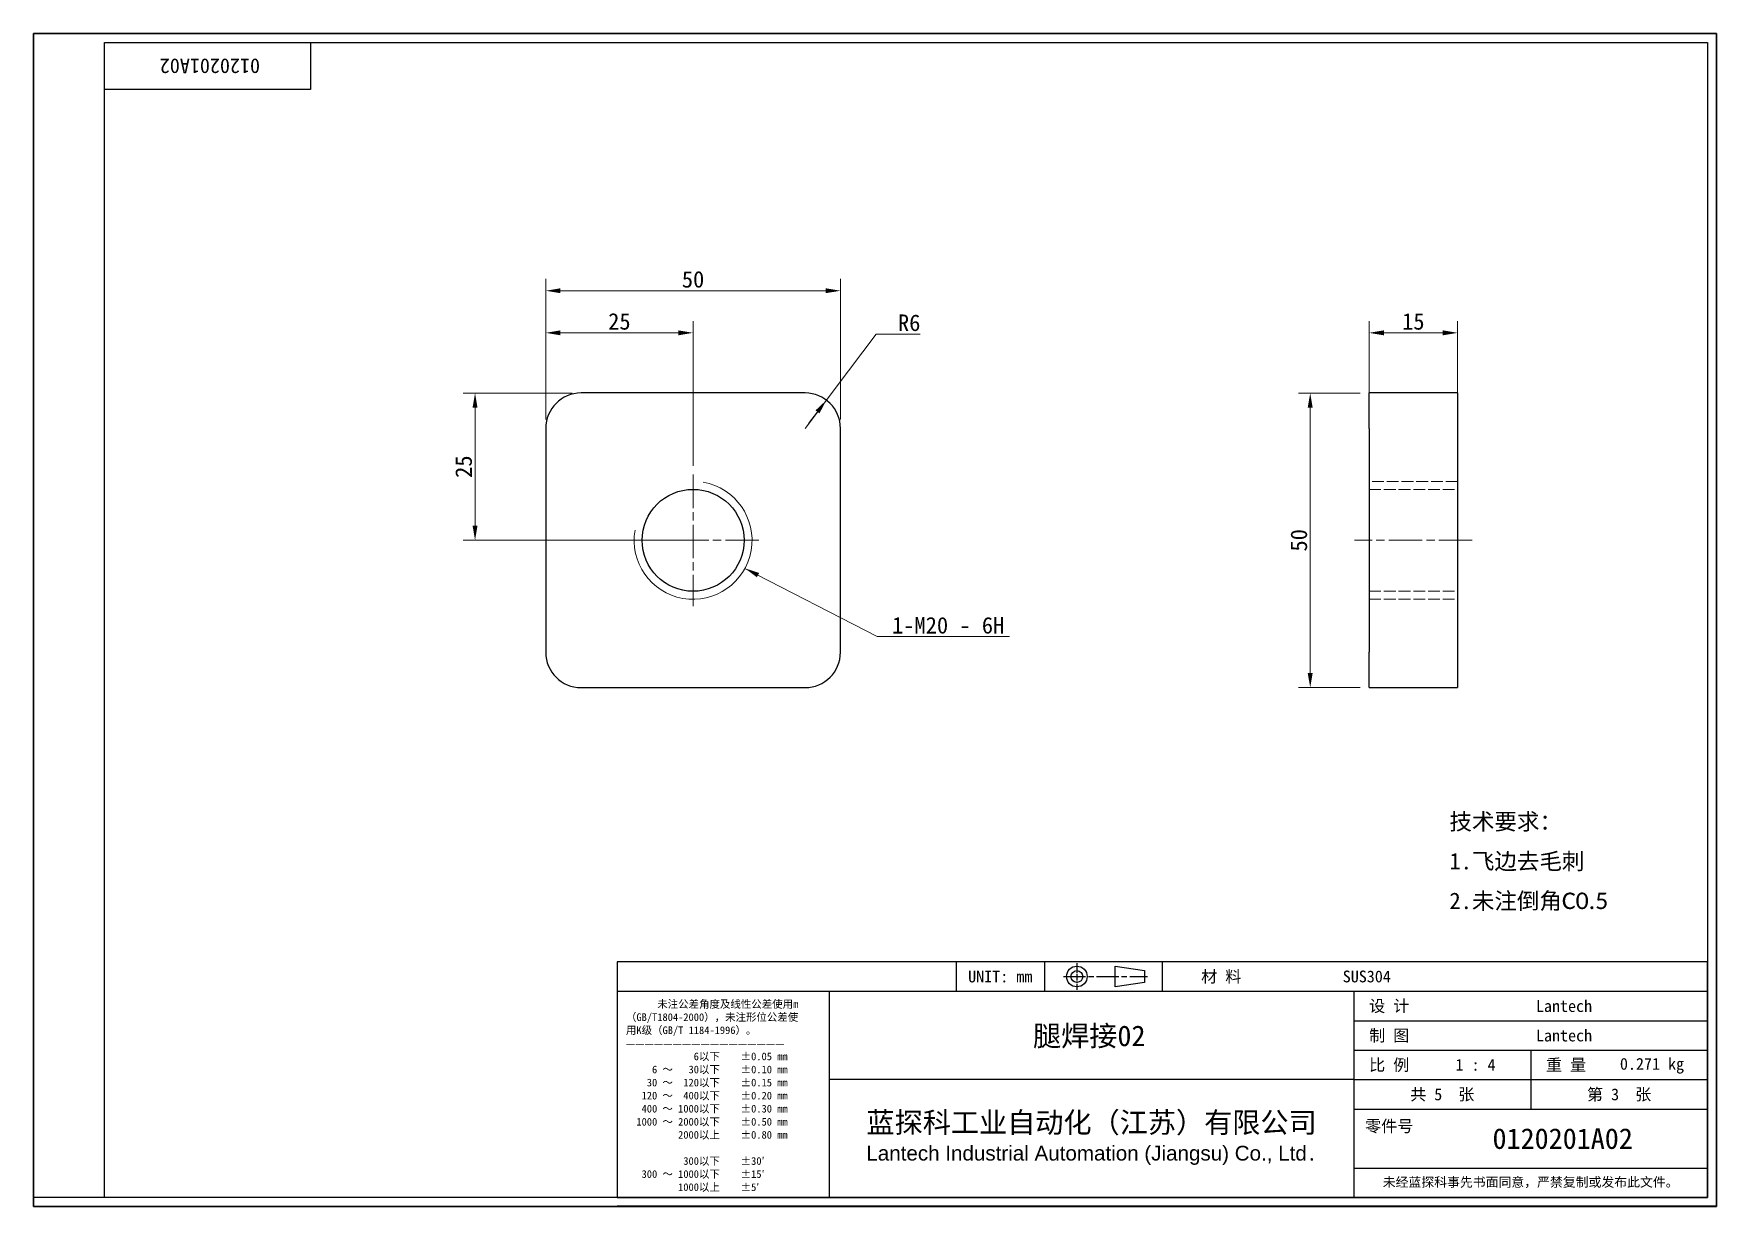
# Model space of a CAD drawing. Header units: millimetres. Extents: x 6 to 292, y 5 to 205.
import ezdxf
from ezdxf.enums import TextEntityAlignment as Align

# ---------------------------------------------------------------- set-up
doc = ezdxf.new("R2010")
doc.units = ezdxf.units.MM
doc.linetypes.add('CHAIN', pattern=[0.3543, 0.2362, -0.0295, 0.0591, -0.0295])
doc.linetypes.add('DASHED', pattern=[0.2067, 0.1654, -0.0413])
for name, color, linetype, lineweight in [('1', 7, 'Continuous', 18), ('可见 (ISO)', 7, 'Continuous', 25), ('可见窄的 (ISO)', 7, 'Continuous', 18), ('图框 (ISO)', 7, 'Continuous', 35), ('标题 (ISO)', 7, 'Continuous', 25)]:
    doc.layers.add(name, color=color, linetype=linetype, lineweight=lineweight)
for name, color, linetype, lineweight, true_color in [('中心标记 (ISO)', 1, 'CHAIN', 18, 0xff0000), ('中心线 (ISO)', 1, 'CHAIN', 18, 0xff0000), ('尺寸 (ISO)', 7, 'Continuous', 18, 0x008000), ('符号 (ISO)', 7, 'Continuous', 18, 0x008000), ('隐藏 (ISO)', 5, 'DASHED', 18, 0x0000ff)]:
    doc.layers.add(name, color=color, linetype=linetype, lineweight=lineweight, true_color=true_color)
doc.styles.add('文本样式164', font='SimSun.ttf')
doc.styles.add('文本样式165', font='SimSun.ttf')
doc.styles.add('文本样式74', font='SimSun.ttf')
doc.styles.add('最新国标', font='simfang.ttf')
doc.styles.add('注释文本 (ISO)', font='simfang.ttf')
doc.dimstyles.new('默认 (GB)', dxfattribs={"dimtxt": 2.8, "dimasz": 2.5, "dimexe": 2, "dimexo": 1.5, "dimgap": 0.5, "dimtad": 1, "dimtoh": 1, "dimdsep": 46, "dimtxsty": '最新国标', "dimcen": 0.09, "dimdle": 10, "dimclrd": 256, "dimclre": 256, "dimclrt": 256, "dimaunit": 1, "dimadec": 3, "dimazin": 2, "dimtfac": 0.535714, "dimtdec": 3, "dimtmove": 0, "dimatfit": 3, "dimfxl": 0, "dimtolj": 1, "dimlwd": -1, "dimlwe": -1, "dimarcsym": 0})
doc.dimstyles.new('默认 (GB)$7', dxfattribs={"dimtxt": 2.8, "dimasz": 2.5, "dimexe": 2, "dimexo": 1.5, "dimgap": 0.5, "dimtad": 1, "dimtoh": 1, "dimdsep": 46, "dimtxsty": '最新国标', "dimcen": 0.09, "dimdle": 10, "dimclrd": 256, "dimclre": 256, "dimclrt": 256, "dimaunit": 1, "dimadec": 3, "dimazin": 2, "dimtfac": 0.535714, "dimtdec": 3, "dimtmove": 0, "dimatfit": 3, "dimfxl": 0, "dimtolj": 1, "dimlwd": -1, "dimlwe": -1, "dimarcsym": 0})

# ---------------------------------------------------------------- blocks, each defined once
blk = doc.blocks.new('图框 最新国标')
at = {"layer": '图框 (ISO)'}
for p, q in [((6, 7), (6, 204.5)), ((6, 204.5), (291.5, 204.5)), ((291.5, 204.5), (291.5, 5.5)), ((6, 7), (6, 5.5)), ((6, 7), (6, 5.5)), ((291.5, 5.5), (6, 5.5))]:
    blk.add_line(p, q, dxfattribs=at)
at = {"layer": '图框 (ISO)', "color": 7, "linetype": 'Continuous', "lineweight": 25}
for p, q in [((18, 203), (290, 203)), ((18, 7), (18, 203)), ((18, 203), (290, 203)), ((53, 203), (53, 195)), ((290, 203), (290, 7)), ((290, 203), (290, 7)), ((53, 195), (18, 195)), ((290, 7), (6, 7)), ((290, 7), (18, 7))]:
    blk.add_line(p, q, dxfattribs=at)
at = {"layer": '图框 (ISO)', "style": '文本样式74'}
blk.add_attdef('零件代号_001', (44.41, 200.25), '', height=2.5, rotation=180, dxfattribs=at)
blk = doc.blocks.new('标题栏 最新国标')
at = {"layer": '标题 (ISO)'}
for p, q in [((381.98, -183.84), (196.98, -183.84)), ((196.98, -183.84), (196.98, -223.84)), ((254.48, -183.84), (254.48, -188.84)), ((269.48, -183.84), (269.48, -188.84)), ((281.48, -188.09), (281.48, -184.59)), ((281.48, -184.59), (286.48, -185.34)), ((286.48, -185.34), (286.48, -187.34)), ((289.48, -183.84), (289.48, -188.84)), ((381.98, -223.84), (381.98, -183.84)), ((383.48, -183.84), (383.48, -225.34)), ((286.48, -187.34), (281.48, -188.09)), ((196.98, -188.84), (381.98, -188.84)), ((232.98, -188.84), (232.98, -223.84)), ((321.98, -188.84), (321.98, -223.84)), ((321.98, -193.84), (381.98, -193.84)), ((321.98, -198.84), (381.98, -198.84)), ((351.98, -198.84), (351.98, -208.84)), ((321.98, -203.84), (232.98, -203.84)), ((321.98, -203.84), (381.98, -203.84)), ((321.98, -208.84), (381.98, -208.84)), ((321.98, -218.84), (381.98, -218.84)), ((196.98, -223.84), (381.98, -223.84)), ((383.48, -225.34), (196.98, -225.34))]:
    blk.add_line(p, q, dxfattribs=at)
at = {"layer": '标题 (ISO)', "linetype": 'CHAIN', "ltscale": 5.000333}
blk.add_line((274.98, -184.09), (274.98, -188.59), dxfattribs=at)
at = {"layer": '标题 (ISO)', "linetype": 'CHAIN', "ltscale": 15.834605}
blk.add_line((272.73, -186.34), (286.98, -186.34), dxfattribs=at)
at = {"layer": '标题 (ISO)'}
for radius in [1.75, 1]:
    blk.add_circle((274.98, -186.34), radius, dxfattribs=at)
at = {"layer": '1', "style": '文本样式164'}
for s, p in [('UNIT: mm', (261.98, -186.34)), ('材 料', (299.48, -186.34)), ('设 计', (327.98, -191.34)), ('制 图', (327.98, -196.34)), ('比 例', (327.98, -201.34)), ('重 量', (357.98, -201.34)), ('共 5  张', (336.98, -206.34)), ('第 3  张', (366.98, -206.34))]:
    blk.add_text(s, height=2, dxfattribs=at).set_placement(p, align=Align.MIDDLE_CENTER)
at = {"layer": '标题 (ISO)', "style": '注释文本 (ISO)'}
for s, insert, char_height, attachment_point, line_spacing_factor in [('\\fSimSun|b0|i0;{\\H1.3000;      未注公差角度及线性公差使用m\\P}\\fSimSun|b0|i0;{\\H1.3000;（GB/T1804-2000），未注形位公差使\\P}\\fSimSun|b0|i0;{\\H1.3000;用K级（GB/T 1184-1996）。\\P}\\fSimSun|b0|i0;{\\H1.3000;—————————————————\\P}\\fSimSun|b0|i0;{\\H1.3000;             6以下    ±0.05 mm\\P}\\fSimSun|b0|i0;{\\H1.3000;     6 ～   30以下    ±0.10 mm\\P}\\fSimSun|b0|i0;{\\H1.3000;    30 ～  120以下    ±0.15 mm\\P}\\fSimSun|b0|i0;{\\H1.3000;   120 ～  400以下    ±0.20 mm\\P}\\fSimSun|b0|i0;{\\H1.3000;   400 ～ 1000以下    ±0.30 mm\\P}\\fSimSun|b0|i0;{\\H1.3000;  1000 ～ 2000以下    ±0.50 mm\\P}\\fSimSun|b0|i0;{\\H1.3000;          2000以上    ±0.80 mm\\P}\\fSimSun|b0|i0;{\\H1.3000;\\P}\\fSimSun|b0|i0;{\\H1.3000;           300以下    ±30′\\P}\\fSimSun|b0|i0;{\\H1.3000;   300 ～ 1000以下    ±15′\\P}\\fSimSun|b0|i0;{\\H1.3000;          1000以上    ±5′}', (198.48, -206.63), 1.3, 4, 1.023913), ('{\\fMicrosoft YaHei|b0|i0|c134|p34;\\H1.75x;蓝探科工业自动化（江苏）有限公司\\P\\fArial|b0|i0|c0|p34;\\H0.71429x;Lantech Industrial Automation (Jiangsu) Co., Ltd\\fFangSong|b0|i0|c134|p49;.\\H1.15195x; }', (277.48, -213.84), 2, 5, 0.978695)]:
    blk.add_mtext(s, dxfattribs=dict(at, insert=insert, char_height=char_height, attachment_point=attachment_point, line_spacing_factor=line_spacing_factor))
at = {"layer": '标题 (ISO)', "attachment_point": 5, "style": '注释文本 (ISO)'}
for s, insert, char_height in [('\\fFangSong|b0|i0;零件号', (327.98, -211.84), 2), ('\\fSimSun|b0|i0;{\\H1.6000;未经蓝探科事先书面同意，严禁复制或发布此文件。}', (351.98, -221.34), 1.6)]:
    blk.add_mtext(s, dxfattribs=dict(at, insert=insert, char_height=char_height))
at = {"layer": '标题 (ISO)'}
for tag, p, height, style in [('材料_001', (320.09, -187.33), 2, '注释文本 (ISO)'), ('设计人_001', (352.87, -192.36), 2, '注释文本 (ISO)'), ('库存编号_001', (267.54, -198.15), 3.5, '文本样式165'), ('设计人_001', (352.87, -197.36), 2, '注释文本 (ISO)'), ('视图比例_001', (339.22, -202.33), 2, '注释文本 (ISO)'), ('质量\\P3;_001', (367.12, -202.16), 2, '注释文本 (ISO)'), ('零件代号_001', (345.51, -215.59), 3.5, '文本样式165')]:
    blk.add_attdef(tag, p, '', height=height, dxfattribs=dict(at, style=style))
blk = doc.blocks.new('*D5')
at = {"layer": 'Defpoints', "color": 0, "transparency": 16777216}
for p in [(117.88, 153.73), (92.88, 137.52), (117.88, 129.67)]:
    blk.add_point(p, dxfattribs=at)
at = {"layer": '尺寸 (ISO)', "color": 116, "true_color": 0x00803f, "transparency": 16777216}
for p, q in [((92.88, 139.02), (92.88, 155.73)), ((117.88, 131.17), (117.88, 155.73)), ((95.38, 153.73), (115.38, 153.73))]:
    blk.add_line(p, q, dxfattribs=at)
for points in [[(95.38, 154.15), (95.38, 153.31), (92.88, 153.73)], [(115.38, 154.15), (115.38, 153.31), (117.88, 153.73)]]:
    blk.add_solid(points, dxfattribs=at)
at = {"layer": '尺寸 (ISO)', "transparency": 16777216, "insert": (105.38, 155.65), "char_height": 2.8, "attachment_point": 5, "style": '最新国标'}
blk.add_mtext('\\A1;25', dxfattribs=at)
blk = doc.blocks.new('*D6')
at = {"layer": 'Defpoints', "color": 0, "transparency": 16777216}
for p in [(98.88, 143.52), (80.89, 118.52), (117.88, 118.52)]:
    blk.add_point(p, dxfattribs=at)
at = {"layer": '尺寸 (ISO)', "color": 116, "true_color": 0x00803f, "transparency": 16777216}
for p, q in [((97.38, 143.52), (78.89, 143.52)), ((80.89, 141.02), (80.89, 121.02)), ((116.38, 118.52), (78.89, 118.52))]:
    blk.add_line(p, q, dxfattribs=at)
for points in [[(80.47, 141.02), (81.31, 141.02), (80.89, 143.52)], [(80.47, 121.02), (81.31, 121.02), (80.89, 118.52)]]:
    blk.add_solid(points, dxfattribs=at)
at = {"layer": '尺寸 (ISO)', "transparency": 16777216, "insert": (78.97, 131.02), "char_height": 2.8, "attachment_point": 5, "rotation": 90, "style": '最新国标'}
blk.add_mtext('\\A1;25', dxfattribs=at)
blk = doc.blocks.new('*D7')
at = {"layer": 'Defpoints', "color": 0, "transparency": 16777216}
for p in [(142.88, 160.87), (92.88, 137.52), (142.88, 137.52)]:
    blk.add_point(p, dxfattribs=at)
at = {"layer": '尺寸 (ISO)', "color": 116, "true_color": 0x00803f, "transparency": 16777216}
for p, q in [((92.88, 139.02), (92.88, 162.87)), ((142.88, 139.02), (142.88, 162.87)), ((95.38, 160.87), (140.38, 160.87))]:
    blk.add_line(p, q, dxfattribs=at)
for points in [[(95.38, 161.29), (95.38, 160.46), (92.88, 160.87)], [(140.38, 161.29), (140.38, 160.46), (142.88, 160.87)]]:
    blk.add_solid(points, dxfattribs=at)
at = {"layer": '尺寸 (ISO)', "transparency": 16777216, "insert": (117.88, 162.79), "char_height": 2.8, "attachment_point": 5, "style": '最新国标'}
blk.add_mtext('\\A1;50', dxfattribs=at)
blk = doc.blocks.new('*D8')
at = {"layer": 'Defpoints', "color": 0, "transparency": 16777216}
for p in [(232.59, 143.52), (222.59, 93.52), (232.59, 93.52)]:
    blk.add_point(p, dxfattribs=at)
at = {"layer": '尺寸 (ISO)', "color": 116, "true_color": 0x00803f, "transparency": 16777216}
for p, q in [((231.09, 143.52), (220.59, 143.52)), ((222.59, 141.02), (222.59, 96.02)), ((231.09, 93.52), (220.59, 93.52))]:
    blk.add_line(p, q, dxfattribs=at)
for points in [[(222.17, 141.02), (223.01, 141.02), (222.59, 143.52)], [(222.17, 96.02), (223.01, 96.02), (222.59, 93.52)]]:
    blk.add_solid(points, dxfattribs=at)
at = {"layer": '尺寸 (ISO)', "transparency": 16777216, "insert": (220.68, 118.52), "char_height": 2.8, "attachment_point": 5, "rotation": 90, "style": '最新国标'}
blk.add_mtext('\\A1;50', dxfattribs=at)
blk = doc.blocks.new('*D9')
at = {"layer": 'Defpoints', "color": 0, "transparency": 16777216}
for p in [(247.59, 153.73), (232.59, 137.52), (247.59, 137.52)]:
    blk.add_point(p, dxfattribs=at)
at = {"layer": '尺寸 (ISO)', "color": 116, "true_color": 0x00803f, "transparency": 16777216}
for p, q in [((232.59, 139.02), (232.59, 155.73)), ((247.59, 139.02), (247.59, 155.73)), ((235.09, 153.73), (245.09, 153.73))]:
    blk.add_line(p, q, dxfattribs=at)
for points in [[(235.09, 154.15), (235.09, 153.31), (232.59, 153.73)], [(245.09, 154.15), (245.09, 153.31), (247.59, 153.73)]]:
    blk.add_solid(points, dxfattribs=at)
at = {"layer": '尺寸 (ISO)', "transparency": 16777216, "insert": (240.09, 155.65), "char_height": 2.8, "attachment_point": 5, "style": '最新国标'}
blk.add_mtext('\\A1;15', dxfattribs=at)
blk = doc.blocks.new('*D10')
at = {"layer": 'Defpoints', "color": 0, "transparency": 16777216}
for p in [(140.5, 142.31), (136.88, 137.52)]:
    blk.add_point(p, dxfattribs=at)
at = {"layer": '尺寸 (ISO)', "color": 116, "true_color": 0x00803f, "transparency": 16777216}
for p, q in [((148.95, 153.5), (142.01, 144.31)), ((156.43, 153.5), (148.95, 153.5)), ((140.5, 142.31), (142.01, 144.31)), ((136.88, 137.52), (140.5, 142.31)), ((138.99, 140.32), (137.49, 138.32))]:
    blk.add_line(p, q, dxfattribs=at)
blk.add_solid([(138.66, 140.57), (139.33, 140.06), (140.5, 142.31)], dxfattribs=at)
at = {"layer": '尺寸 (ISO)', "transparency": 16777216, "insert": (154.55, 155.42), "char_height": 2.8, "attachment_point": 5, "style": '最新国标'}
blk.add_mtext('\\A1;R6', dxfattribs=at)

msp = doc.modelspace()

# ---------------------------------------------------------------- linework, layer by layer
at = {"layer": '中心标记 (ISO)', "ltscale": 23.990969}
for p, q in [((117.884, 129.669), (117.884, 107.375)), ((129.031, 118.522), (106.737, 118.522))]:
    msp.add_line(p, q, dxfattribs=at)
at = {"layer": '中心线 (ISO)', "ltscale": 23.990969}
msp.add_line((250.092, 118.522), (230.092, 118.522), dxfattribs=at)
at = {"layer": '可见 (ISO)'}
for p, q in [((136.884, 143.522), (98.884, 143.522)), ((247.592, 143.522), (232.592, 143.522)), ((232.592, 137.522), (232.592, 143.522)), ((247.592, 143.522), (247.592, 137.522)), ((92.884, 137.522), (92.884, 99.522)), ((142.884, 99.522), (142.884, 137.522)), ((232.592, 137.522), (232.592, 99.522)), ((247.592, 137.522), (247.592, 99.522)), ((232.592, 93.522), (232.592, 99.522)), ((247.592, 99.522), (247.592, 93.522)), ((98.884, 93.522), (136.884, 93.522)), ((232.592, 93.522), (247.592, 93.522))]:
    msp.add_line(p, q, dxfattribs=at)
msp.add_circle((117.884, 118.522), 8.647, dxfattribs=at)
for centre, start, end in [((98.884, 137.522), 90, 180), ((136.884, 137.522), 0, 90), ((98.884, 99.522), 180, 270), ((136.884, 99.522), 270, 0)]:
    msp.add_arc(centre, 6, start, end, dxfattribs=at)
at = {"layer": '可见窄的 (ISO)'}
msp.add_arc((117.884, 118.522), 10, 170, 80, dxfattribs=at)
at = {"layer": '隐藏 (ISO)', "ltscale": 12.094824}
for p, q in [((247.592, 128.522), (232.592, 128.522)), ((232.592, 127.169), (247.592, 127.169)), ((232.592, 109.875), (247.592, 109.875)), ((232.592, 108.522), (247.592, 108.522))]:
    msp.add_line(p, q, dxfattribs=at)

# ---------------------------------------------------------------- block references
msp.add_blockref('图框 最新国标', (0, 0)).add_auto_attribs({'零件代号_001': '0120201A02'})
ref = msp.add_blockref('标题栏 最新国标', (-91.983, 230.844))
ref.add_attrib('零件代号_001', '0120201A02', (253.525, 15.25), dxfattribs={"layer": '标题 (ISO)', "height": 3.5, "style": '文本样式165'})
ref.add_attrib('库存编号_001', '腿焊接02', (175.557, 32.691), dxfattribs={"layer": '标题 (ISO)', "height": 3.5, "style": '文本样式165'})
ref.add_attrib('质量\\P3;_001', '0.271 kg', (275.137, 28.683), dxfattribs={"layer": '标题 (ISO)', "height": 2, "style": '注释文本 (ISO)'})
ref.add_attrib('视图比例_001', '1 : 4', (247.24, 28.517), dxfattribs={"layer": '标题 (ISO)', "height": 2, "style": '注释文本 (ISO)'})
ref.add_attrib('设计人_001', 'Lantech', (260.891, 38.489), dxfattribs={"layer": '标题 (ISO)', "height": 2, "style": '注释文本 (ISO)'})
ref.add_attrib('设计人_001', 'Lantech', (260.891, 33.489), dxfattribs={"layer": '标题 (ISO)', "height": 2, "style": '注释文本 (ISO)'})
ref.add_attrib('材料_001', 'SUS304', (228.111, 43.511), dxfattribs={"layer": '标题 (ISO)', "height": 2, "style": '注释文本 (ISO)'})

# ---------------------------------------------------------------- texts
at = {"layer": '符号 (ISO)', "char_height": 2.8}
for s, insert, width, attachment_point, line_spacing_factor, style in [('1-M20 - 6H', (151.64, 102.66), 21.16866, 7, 0.49, '最新国标'), ('\\fFangSong|b0|i0;{\\H2.8000;技术要求：\\P}\\fFangSong|b0|i0;{\\H2.8000;1.飞边去毛刺\\P}\\fFangSong|b0|i0;{\\H2.8000;2.未注倒角}\\fCalibri|b0|i0;{\\H2.8000;C0.5\\P}', (246.215, 63.904), 28.89634, 4, 1.441304, '注释文本 (ISO)')]:
    msp.add_mtext(s, dxfattribs=dict(at, insert=insert, width=width, attachment_point=attachment_point, line_spacing_factor=line_spacing_factor, style=style))

# ---------------------------------------------------------------- dimensions: what is measured, and where the dimension line sits
at = {"layer": '尺寸 (ISO)', "color": 116, "true_color": 0x00803f}
for base, p1, p2, angle, picture, middle in [((142.884, 160.873), (92.884, 137.522), (142.884, 137.522), 180, '*D7', (117.884, 160.873)), ((117.884, 153.73), (92.884, 137.522), (117.884, 129.669), 180, '*D5', (105.384, 153.73)), ((247.592, 153.73), (232.592, 137.522), (247.592, 137.522), 180, '*D9', (240.092, 153.73)), ((80.891, 118.522), (98.884, 143.522), (117.884, 118.522), 90, '*D6', (80.891, 131.022)), ((222.592, 93.522), (232.592, 143.522), (232.592, 93.522), 270, '*D8', (222.592, 118.522))]:
    dim = msp.add_linear_dim(base=base, p1=p1, p2=p2, angle=angle, dimstyle='默认 (GB)', override={"dimgap": 0.5, "dimtoh": 0, "dimdec": 2, "dimtol": 0, "dimlim": 0, "dimtp": 0, "dimtm": 0, "dimtdec": 3, "dimtofl": 0, "dimatfit": 1}, dxfattribs=at)
    dim.commit()
    dim.dimension.update_dxf_attribs({"geometry": picture, "text_midpoint": middle, "dimtype": 160})
dim = msp.add_radius_dim(center=(136.884, 137.522), mpoint=(140.5, 142.31), dimstyle='默认 (GB)', override={"dimgap": 0.5, "dimtih": 1, "dimdec": 2, "dimlfac": 1, "dimcen": 0, "dimtol": 0, "dimlim": 0, "dimtp": 0, "dimtm": 0, "dimtdec": 3}, dxfattribs=at)
dim.commit()
dim.dimension.update_dxf_attribs({"geometry": '*D10', "text_midpoint": (154.548, 153.504), "dimtype": 164})

# ---------------------------------------------------------------- leaders
at = {"layer": '符号 (ISO)', "annotation_type": 0, "has_hookline": 1, "hookline_direction": 0, "text_width": 19.936}
msp.add_leader([(126.681, 113.765), (149.14, 102.193), (151.64, 102.193)], dimstyle='默认 (GB)$7', override={"dimgap": 0, "dimtad": 1}, dxfattribs=at)

doc.saveas('drawing.dxf')
